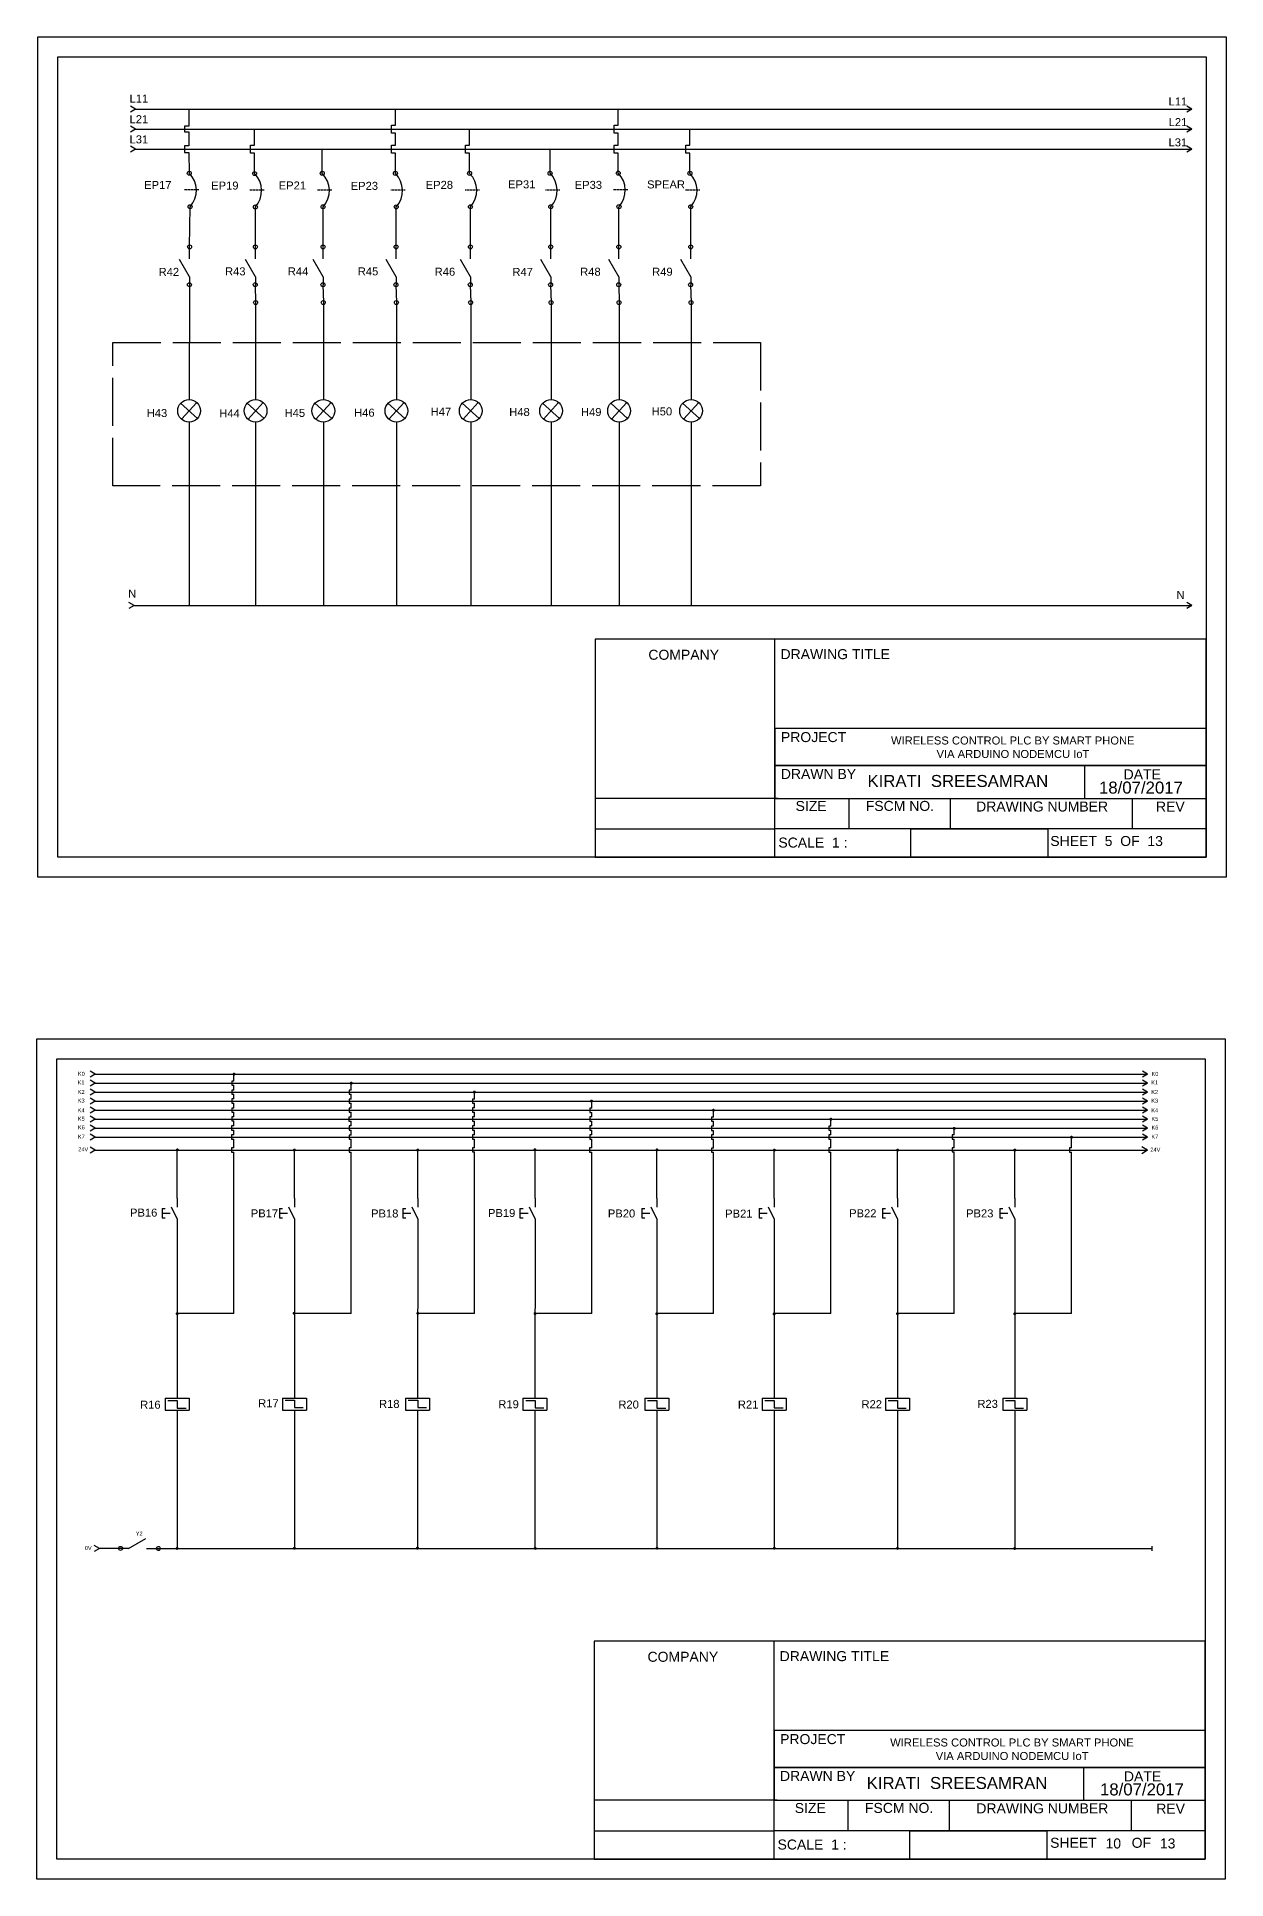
# Model space of a CAD drawing. Header units: millimetres. Extents: x -6 to 1596, y 16 to 720.
# Drawn here: x 1298.5 to 1595.7, y 259.9 to 720.3 of the extents above; entities that cross this region are included whole.
import ezdxf

# ---------------------------------------------------------------- set-up
doc = ezdxf.new("R2010")
doc.units = ezdxf.units.MM
for name, pattern in [('ACAD_ISO02W100', [15, 12, -3]), ('AUSGEZOGEN', [0]), ('DASHED2', [0.375, 0.25, -0.125]), ('GESTRICHELT', [3, 2, -1]), ('PHANTOM', [2.5, 1.25, -0.25, 0.25, -0.25, 0.25, -0.25])]:
    doc.linetypes.add(name, pattern=pattern)
for name, color, linetype in [('1', 7, 'AUSGEZOGEN'), ('Dash', 7, 'ACAD_ISO02W100'), ('LINES', 7, 'PHANTOM'), ('TCONNECTIONS', 7, 'AUSGEZOGEN')]:
    doc.layers.add(name, color=color, linetype=linetype)
doc.styles.get("Standard").update_dxf_attribs({"font": 'arial.ttf'})

# ---------------------------------------------------------------- blocks, each defined once
blk = doc.blocks.new('E_K001')
at = {"layer": '1', "color": 7}
for p, q in [((0, 0), (0, -2.25)), ((-3, -2.25), (3, -2.25)), ((-3, -2.25), (-3, -5.25)), ((3, -2.25), (3, -5.25)), ((-3, -5.25), (3, -5.25)), ((0, -5.25), (0, -7.5))]:
    blk.add_line(p, q, dxfattribs=at)
blk = doc.blocks.new('E_S011')
at = {"layer": '1', "color": 7}
for p, q in [((0, 0), (0, -2.25)), ((-3.75, -2.62), (-3.75, -4.88)), ((-3.75, -2.62), (-3, -2.62)), ((-1.5, -2.17), (0, -5.25)), ((-3.75, -4.88), (-3, -4.88)), ((0, -5.25), (0, -7.5))]:
    blk.add_line(p, q, dxfattribs=at)
at = {"layer": '1', "color": 7, "linetype": 'GESTRICHELT'}
blk.add_line((-3.75, -3.75), (-0.75, -3.75), dxfattribs=at)

msp = doc.modelspace()

# ---------------------------------------------------------------- linework, layer by layer
at = {"linetype": 'Continuous'}
for p, q in [((1323.2, 702.3), (1321.9, 703.05)), ((1323.2, 702.3), (1321.9, 701.55)), ((1587.19, 702.28), (1585.89, 703.03)), ((1587.19, 702.28), (1585.89, 701.53)), ((1323.2, 697.3), (1321.9, 698.05)), ((1323.2, 697.3), (1321.9, 696.55)), ((1587.19, 697.28), (1585.89, 698.03)), ((1587.19, 697.28), (1585.89, 696.53)), ((1323.2, 692.3), (1321.9, 693.05)), ((1323.2, 692.3), (1321.9, 691.55)), ((1587.18, 692.28), (1585.89, 693.03)), ((1587.18, 692.28), (1585.89, 691.53)), ((1322.85, 578.23), (1321.55, 578.98)), ((1322.85, 578.23), (1321.55, 577.48)), ((1587.2, 578.26), (1585.9, 579.01)), ((1587.2, 578.26), (1585.9, 577.51)), ((1313.14, 461.11), (1311.84, 461.86)), ((1313.14, 461.11), (1311.84, 460.36)), ((1576.12, 461.11), (1574.82, 461.86)), ((1576.12, 461.11), (1574.82, 460.36)), ((1313.14, 458.86), (1311.84, 459.61)), ((1313.14, 458.86), (1311.84, 458.11)), ((1313.14, 456.61), (1311.84, 457.36)), ((1313.14, 456.61), (1311.84, 455.86)), ((1576.12, 458.86), (1574.82, 459.61)), ((1576.12, 458.86), (1574.82, 458.11)), ((1576.12, 456.61), (1574.82, 457.36)), ((1576.12, 456.61), (1574.82, 455.86)), ((1313.14, 454.36), (1311.84, 455.11)), ((1313.14, 454.36), (1311.84, 453.61)), ((1313.14, 452.11), (1311.84, 452.86)), ((1313.14, 452.11), (1311.84, 451.36)), ((1576.12, 454.36), (1574.82, 455.11)), ((1576.12, 454.36), (1574.82, 453.61)), ((1576.12, 452.11), (1574.82, 452.86)), ((1576.12, 452.11), (1574.82, 451.36)), ((1313.14, 449.86), (1311.84, 450.61)), ((1313.14, 449.86), (1311.84, 449.11)), ((1313.14, 447.61), (1311.84, 448.36)), ((1313.14, 447.61), (1311.84, 446.86)), ((1576.12, 449.86), (1574.82, 450.61)), ((1576.12, 449.86), (1574.82, 449.11)), ((1576.12, 447.61), (1574.82, 448.36)), ((1576.12, 447.61), (1574.82, 446.86)), ((1313.14, 445.36), (1311.84, 446.11)), ((1313.14, 445.36), (1311.84, 444.61)), ((1313.14, 442.13), (1311.84, 442.88)), ((1313.14, 442.13), (1311.84, 441.38)), ((1576.12, 442.13), (1574.63, 442.96)), ((1576.12, 442.13), (1574.63, 441.16)), ((1576.12, 445.36), (1574.82, 446.11)), ((1576.12, 445.36), (1574.82, 444.61)), ((1314.18, 342.55), (1312.88, 343.3)), ((1314.18, 342.55), (1312.88, 341.8))]:
    msp.add_line(p, q, dxfattribs=at)
for p, q in [((1438.02, 569.79), (1438.02, 515.34)), ((1590.74, 569.79), (1438.02, 569.79)), ((1482.97, 515.34), (1482.97, 569.79)), ((1590.74, 515.34), (1590.74, 569.79)), ((1590.74, 569.79), (1590.74, 515.34)), ((1590.74, 547.47), (1482.97, 547.47)), ((1482.97, 547.47), (1482.97, 538.22)), ((1590.74, 538.22), (1590.74, 547.47)), ((1590.74, 538.22), (1482.97, 538.22)), ((1482.97, 538.22), (1482.97, 530.03)), ((1482.97, 538.22), (1590.74, 538.22)), ((1560.31, 538.22), (1560.31, 530.03)), ((1590.74, 530.03), (1590.74, 538.22)), ((1482.97, 530.03), (1438.02, 530.03)), ((1438.02, 530.03), (1438.02, 522.44)), ((1483.78, 530.03), (1482.97, 530.03)), ((1482.97, 530.03), (1590.74, 530.03)), ((1482.97, 522.44), (1482.97, 530.03)), ((1483.78, 530.03), (1590.74, 530.03)), ((1501.42, 530.03), (1501.42, 522.44)), ((1526.82, 530.03), (1572.24, 530.03)), ((1526.82, 522.44), (1526.82, 530.03)), ((1572.24, 530.03), (1572.24, 522.44)), ((1590.74, 530.03), (1590.74, 522.44)), ((1438.02, 522.44), (1482.97, 522.44)), ((1483.78, 522.44), (1482.97, 522.44)), ((1590.74, 522.44), (1483.78, 522.44)), ((1516.92, 522.44), (1551.14, 522.44)), ((1516.92, 515.34), (1516.92, 522.44)), ((1572.24, 522.44), (1526.82, 522.44)), ((1551.14, 522.44), (1551.14, 515.34)), ((1438.02, 515.34), (1590.74, 515.34)), ((1590.74, 515.34), (1482.97, 515.34)), ((1551.14, 515.34), (1516.92, 515.34)), ((1313.14, 461.11), (1576.12, 461.11)), ((1347.76, 459.39), (1347.76, 461.11)), ((1313.14, 458.86), (1576.12, 458.86)), ((1313.14, 456.61), (1576.12, 456.61)), ((1347.76, 459.39), (1347.22, 459.39)), ((1347.22, 459.39), (1347.22, 458.35)), ((1347.22, 458.35), (1347.76, 458.35)), ((1347.76, 457.14), (1347.22, 457.14)), ((1347.22, 457.14), (1347.22, 456.1)), ((1347.22, 456.1), (1347.76, 456.1)), ((1347.76, 457.14), (1347.76, 458.35)), ((1347.76, 454.9), (1347.76, 456.1)), ((1377.07, 457.14), (1376.58, 457.14)), ((1376.58, 457.14), (1376.58, 456.1)), ((1376.58, 456.1), (1377.07, 456.1)), ((1377.07, 457.14), (1377.07, 458.86)), ((1377.07, 454.88), (1377.07, 456.1)), ((1407.88, 454.87), (1407.88, 456.61)), ((1313.14, 454.36), (1576.12, 454.36)), ((1313.14, 452.11), (1576.12, 452.11)), ((1347.76, 452.63), (1347.23, 452.63)), ((1347.23, 452.63), (1347.23, 451.59)), ((1347.23, 451.59), (1347.76, 451.59)), ((1347.76, 454.9), (1347.25, 454.9)), ((1347.25, 454.9), (1347.25, 453.85)), ((1347.25, 453.85), (1347.76, 453.85)), ((1347.76, 452.63), (1347.76, 453.85)), ((1347.76, 450.47), (1347.76, 451.59)), ((1377.07, 452.63), (1376.54, 452.63)), ((1376.54, 452.63), (1376.54, 451.59)), ((1376.54, 451.59), (1377.07, 451.59)), ((1377.07, 454.88), (1376.56, 454.88)), ((1376.56, 454.88), (1376.56, 453.84)), ((1376.56, 453.84), (1377.07, 453.84)), ((1377.07, 452.63), (1377.07, 453.84)), ((1377.07, 450.39), (1377.07, 451.59)), ((1407.88, 454.87), (1407.37, 454.87)), ((1407.37, 454.87), (1407.37, 453.83)), ((1407.37, 453.83), (1407.88, 453.83)), ((1407.88, 452.65), (1407.38, 452.65)), ((1407.38, 452.65), (1407.38, 451.61)), ((1407.38, 451.61), (1407.88, 451.61)), ((1407.88, 452.65), (1407.88, 453.83)), ((1407.88, 450.43), (1407.88, 451.61)), ((1437.19, 452.61), (1436.68, 452.61)), ((1436.68, 452.61), (1436.68, 451.56)), ((1436.68, 451.56), (1437.19, 451.56)), ((1437.19, 452.61), (1437.19, 454.36)), ((1437.19, 450.42), (1437.19, 451.56)), ((1467.65, 450.39), (1467.65, 452.11)), ((1313.14, 449.86), (1576.12, 449.86)), ((1313.14, 447.61), (1576.12, 447.61)), ((1347.76, 448.15), (1347.21, 448.15)), ((1347.21, 448.15), (1347.21, 447.1)), ((1347.21, 447.1), (1347.76, 447.1)), ((1347.76, 450.47), (1347.27, 450.47)), ((1347.27, 450.47), (1347.27, 449.42)), ((1347.27, 449.42), (1347.76, 449.42)), ((1347.76, 448.15), (1347.76, 449.42)), ((1347.76, 445.9), (1347.76, 447.1)), ((1377.07, 450.39), (1376.53, 450.39)), ((1376.53, 450.39), (1376.53, 449.35)), ((1376.53, 449.35), (1377.07, 449.35)), ((1377.07, 448.15), (1376.55, 448.15)), ((1376.55, 448.15), (1376.55, 447.11)), ((1376.55, 447.11), (1377.07, 447.11)), ((1377.07, 448.15), (1377.07, 449.35)), ((1377.07, 445.89), (1377.07, 447.11)), ((1407.88, 450.43), (1407.37, 450.43)), ((1407.37, 450.43), (1407.37, 449.39)), ((1407.37, 449.39), (1407.88, 449.39)), ((1407.88, 448.15), (1407.37, 448.15)), ((1407.37, 448.15), (1407.37, 447.11)), ((1407.37, 447.11), (1407.88, 447.11)), ((1407.88, 448.15), (1407.88, 449.39)), ((1407.88, 445.91), (1407.88, 447.11)), ((1437.19, 450.42), (1436.68, 450.42)), ((1436.68, 450.42), (1436.68, 449.38)), ((1436.68, 449.38), (1437.19, 449.38)), ((1437.19, 448.16), (1436.7, 448.16)), ((1436.7, 448.16), (1436.7, 447.12)), ((1436.7, 447.12), (1437.19, 447.12)), ((1437.19, 448.16), (1437.19, 449.38)), ((1437.19, 445.91), (1437.19, 447.12)), ((1467.65, 448.11), (1467.13, 448.11)), ((1467.13, 448.11), (1467.13, 447.06)), ((1467.13, 447.06), (1467.65, 447.06)), ((1467.65, 450.39), (1467.14, 450.39)), ((1467.14, 450.39), (1467.14, 449.34)), ((1467.14, 449.34), (1467.65, 449.34)), ((1467.65, 448.11), (1467.65, 449.34)), ((1467.65, 445.9), (1467.65, 447.06)), ((1496.97, 448.14), (1496.46, 448.14)), ((1496.46, 448.14), (1496.46, 447.1)), ((1496.46, 447.1), (1496.97, 447.1)), ((1496.97, 448.14), (1496.97, 449.86)), ((1496.97, 445.94), (1496.97, 447.1)), ((1527.78, 445.9), (1527.78, 447.61)), ((1313.14, 445.36), (1576.12, 445.36)), ((1333.59, 430.11), (1333.59, 442.13)), ((1347.76, 445.9), (1347.19, 445.9)), ((1347.19, 445.9), (1347.19, 444.86)), ((1347.19, 444.86), (1347.76, 444.86)), ((1347.76, 442.65), (1347.21, 442.65)), ((1347.21, 442.65), (1347.21, 441.61)), ((1347.76, 442.65), (1347.76, 444.86)), ((1362.9, 430.11), (1362.9, 442.13)), ((1377.07, 445.89), (1376.54, 445.89)), ((1376.54, 445.89), (1376.54, 444.85)), ((1376.54, 444.85), (1377.07, 444.85)), ((1377.07, 442.66), (1376.56, 442.66)), ((1376.56, 442.66), (1376.56, 441.62)), ((1377.07, 442.66), (1377.07, 444.85)), ((1393.71, 430.11), (1393.71, 442.13)), ((1407.88, 442.7), (1407.37, 442.7)), ((1407.37, 442.7), (1407.37, 441.65)), ((1407.88, 445.91), (1407.38, 445.91)), ((1407.38, 445.91), (1407.38, 444.87)), ((1407.38, 444.87), (1407.88, 444.87)), ((1407.88, 442.7), (1407.88, 444.87)), ((1423.02, 430.11), (1423.02, 442.13)), ((1437.19, 442.67), (1436.67, 442.67)), ((1436.67, 442.67), (1436.67, 441.63)), ((1437.19, 445.91), (1436.68, 445.91)), ((1436.68, 445.91), (1436.68, 444.87)), ((1436.68, 444.87), (1437.19, 444.87)), ((1437.19, 442.67), (1437.19, 444.87)), ((1453.48, 430.11), (1453.48, 442.13)), ((1467.65, 442.63), (1467.14, 442.63)), ((1467.14, 442.63), (1467.14, 441.59)), ((1467.65, 445.9), (1467.15, 445.9)), ((1467.15, 445.9), (1467.15, 444.86)), ((1467.15, 444.86), (1467.65, 444.86)), ((1467.65, 442.63), (1467.65, 444.86)), ((1482.8, 430.11), (1482.8, 442.13)), ((1496.97, 445.94), (1496.44, 445.94)), ((1496.44, 445.94), (1496.44, 444.89)), ((1496.44, 444.89), (1496.97, 444.89)), ((1496.97, 442.68), (1496.46, 442.68)), ((1496.46, 442.68), (1496.46, 441.64)), ((1496.97, 442.68), (1496.97, 444.89)), ((1513.61, 430.11), (1513.61, 442.13)), ((1527.78, 442.71), (1527.24, 442.71)), ((1527.24, 442.71), (1527.24, 441.67)), ((1527.78, 445.9), (1527.26, 445.9)), ((1527.26, 445.9), (1527.26, 444.85)), ((1527.26, 444.85), (1527.78, 444.85)), ((1527.78, 442.71), (1527.78, 444.85)), ((1542.92, 430.11), (1542.92, 442.13)), ((1557.09, 442.66), (1556.56, 442.66)), ((1556.56, 442.66), (1556.56, 441.62)), ((1557.09, 442.66), (1557.09, 445.36)), ((1347.21, 441.61), (1347.76, 441.61)), ((1347.76, 401.25), (1347.76, 441.61)), ((1376.56, 441.62), (1377.07, 441.62)), ((1377.07, 401.25), (1377.07, 441.62)), ((1407.37, 441.65), (1407.88, 441.65)), ((1407.88, 401.25), (1407.88, 441.65)), ((1436.67, 441.63), (1437.19, 441.63)), ((1437.19, 401.25), (1437.19, 441.63)), ((1467.14, 441.59), (1467.65, 441.59)), ((1467.65, 401.25), (1467.65, 441.59)), ((1496.46, 441.64), (1496.97, 441.64)), ((1496.97, 401.25), (1496.97, 441.64)), ((1527.24, 441.67), (1527.78, 441.67)), ((1527.78, 401.25), (1527.78, 441.67)), ((1556.56, 441.62), (1557.09, 441.62)), ((1557.09, 401.25), (1557.09, 441.62)), ((1333.59, 422.61), (1333.57, 382.37)), ((1362.9, 422.61), (1362.88, 382.37)), ((1393.71, 422.61), (1393.69, 382.37)), ((1423.02, 422.61), (1423, 382.37)), ((1453.48, 422.61), (1453.47, 382.37)), ((1482.8, 422.61), (1482.78, 382.37)), ((1513.61, 422.61), (1513.59, 382.37)), ((1542.92, 422.61), (1542.9, 382.37)), ((1347.76, 401.25), (1333.58, 401.25)), ((1377.07, 401.25), (1362.89, 401.25)), ((1407.88, 401.25), (1393.7, 401.25)), ((1437.19, 401.25), (1423.01, 401.25)), ((1467.65, 401.25), (1453.47, 401.25)), ((1496.97, 401.25), (1482.79, 401.25)), ((1527.78, 401.25), (1513.6, 401.25)), ((1557.09, 401.25), (1542.91, 401.25)), ((1331.25, 379.51), (1333.59, 379.51)), ((1333.59, 379.51), (1333.59, 377.66)), ((1333.59, 377.66), (1335.81, 377.66)), ((1360.56, 379.63), (1362.9, 379.63)), ((1362.9, 379.63), (1362.9, 377.77)), ((1362.9, 377.77), (1365.12, 377.77)), ((1391.36, 379.61), (1393.7, 379.61)), ((1393.7, 379.61), (1393.7, 377.76)), ((1393.7, 377.76), (1395.92, 377.76)), ((1420.7, 379.53), (1423.04, 379.53)), ((1423.04, 379.53), (1423.04, 377.68)), ((1423.04, 377.68), (1425.26, 377.68)), ((1451.15, 379.52), (1453.49, 379.52)), ((1453.49, 379.52), (1453.49, 377.66)), ((1453.49, 377.66), (1455.71, 377.66)), ((1480.45, 379.56), (1482.79, 379.56)), ((1482.79, 379.56), (1482.79, 377.7)), ((1482.79, 377.7), (1485.01, 377.7)), ((1511.24, 379.52), (1513.57, 379.52)), ((1513.57, 379.52), (1513.57, 377.66)), ((1513.57, 377.66), (1515.79, 377.66)), ((1540.56, 379.51), (1542.9, 379.51)), ((1542.9, 379.51), (1542.9, 377.65)), ((1542.9, 377.65), (1545.12, 377.65)), ((1333.57, 374.87), (1333.57, 342.56)), ((1362.88, 374.87), (1362.88, 342.56)), ((1393.69, 374.87), (1393.69, 342.56)), ((1423, 374.87), (1423, 342.56)), ((1453.47, 374.87), (1453.47, 342.56)), ((1482.78, 374.87), (1482.78, 342.56)), ((1513.59, 374.87), (1513.59, 342.56)), ((1542.9, 374.87), (1542.9, 342.56)), ((1319.44, 342.6), (1314.19, 342.56)), ((1577.13, 343.17), (1577.13, 342.01)), ((1437.81, 319.38), (1437.81, 264.93)), ((1590.53, 319.38), (1437.81, 319.38)), ((1482.76, 264.93), (1482.76, 319.38)), ((1590.53, 264.93), (1590.53, 319.38)), ((1590.53, 319.38), (1590.53, 264.93)), ((1590.53, 297.06), (1482.76, 297.06)), ((1482.76, 297.06), (1482.76, 287.82)), ((1590.53, 287.82), (1590.53, 297.06)), ((1590.53, 287.82), (1482.76, 287.82)), ((1482.76, 287.82), (1482.76, 279.63)), ((1482.76, 287.82), (1590.53, 287.82)), ((1560.1, 287.82), (1560.1, 279.63)), ((1590.53, 279.63), (1590.53, 287.82)), ((1482.76, 279.63), (1437.81, 279.63)), ((1437.81, 279.63), (1437.81, 272.03)), ((1483.57, 279.63), (1482.76, 279.63)), ((1482.76, 279.63), (1590.53, 279.63)), ((1482.76, 272.03), (1482.76, 279.63)), ((1483.57, 279.63), (1590.53, 279.63)), ((1501.21, 279.63), (1501.21, 272.03)), ((1526.61, 279.63), (1572.03, 279.63)), ((1526.61, 272.03), (1526.61, 279.63)), ((1572.03, 279.63), (1572.03, 272.03)), ((1590.53, 279.63), (1590.53, 272.03)), ((1437.81, 272.03), (1482.76, 272.03)), ((1483.57, 272.03), (1482.76, 272.03)), ((1590.53, 272.03), (1483.57, 272.03)), ((1516.71, 272.03), (1550.94, 272.03)), ((1516.71, 264.93), (1516.71, 272.03)), ((1572.03, 272.03), (1526.61, 272.03)), ((1550.94, 272.03), (1550.94, 264.93)), ((1437.81, 264.93), (1590.53, 264.93)), ((1590.53, 264.93), (1482.76, 264.93)), ((1550.94, 264.93), (1516.71, 264.93))]:
    msp.add_line(p, q)
at = {"layer": 'Dash', "linetype": 'Continuous'}
for p, q in [((1298.74, 510.34), (1298.74, 720.34)), ((1298.74, 720.34), (1595.74, 720.34)), ((1595.74, 720.34), (1595.74, 510.34)), ((1303.74, 515.34), (1303.74, 715.34)), ((1303.74, 715.34), (1590.74, 715.34)), ((1590.74, 715.34), (1590.74, 515.34)), ((1323.2, 702.3), (1587.19, 702.28)), ((1336.51, 702.3), (1336.51, 698.01)), ((1388.13, 698.3), (1388.13, 702.3)), ((1443.81, 698.3), (1443.81, 702.3)), ((1323.2, 697.3), (1387.39, 697.3)), ((1336.51, 698.01), (1335.47, 698.01)), ((1335.47, 698.01), (1335.47, 696.62)), ((1335.47, 696.62), (1336.51, 696.62)), ((1336.51, 696.62), (1336.51, 693.07)), ((1352.93, 693.3), (1352.93, 697.3)), ((1387.13, 696.3), (1387.13, 698.3)), ((1387.13, 698.3), (1388.13, 698.3)), ((1388.13, 696.3), (1387.13, 696.3)), ((1387.39, 697.3), (1575.89, 697.3)), ((1388.13, 693.3), (1388.13, 696.3)), ((1406.69, 693.3), (1406.69, 697.3)), ((1442.81, 696.3), (1442.81, 698.3)), ((1442.81, 698.3), (1443.81, 698.3)), ((1443.81, 696.3), (1442.81, 696.3)), ((1443.81, 693.3), (1443.81, 696.3)), ((1461.75, 693.3), (1461.75, 697.3)), ((1575.89, 697.29), (1587.19, 697.28)), ((1323.2, 692.28), (1587.18, 692.28)), ((1336.51, 693.07), (1335.47, 693.07)), ((1335.47, 693.07), (1335.47, 691.41)), ((1335.47, 691.41), (1336.51, 691.41)), ((1336.51, 691.41), (1336.63, 686.25)), ((1351.93, 691.3), (1351.93, 693.3)), ((1351.93, 693.3), (1352.93, 693.3)), ((1352.93, 691.3), (1351.93, 691.3)), ((1352.93, 686.18), (1352.93, 691.3)), ((1369.86, 686.2), (1369.86, 692.28)), ((1387.13, 691.3), (1387.13, 693.3)), ((1387.13, 693.3), (1388.13, 693.3)), ((1388.13, 691.3), (1387.13, 691.3)), ((1388.13, 686.21), (1388.13, 691.3)), ((1405.69, 691.3), (1405.69, 693.3)), ((1405.69, 693.3), (1406.69, 693.3)), ((1406.69, 691.3), (1405.69, 691.3)), ((1406.69, 686.22), (1406.69, 691.3)), ((1426.77, 686.21), (1426.77, 692.28)), ((1442.81, 691.3), (1442.81, 693.3)), ((1442.81, 693.3), (1443.81, 693.3)), ((1443.81, 691.3), (1442.81, 691.3)), ((1443.81, 686.27), (1443.81, 691.3)), ((1460.75, 691.3), (1460.75, 693.3)), ((1460.75, 693.3), (1461.75, 693.3)), ((1461.75, 691.3), (1460.75, 691.3)), ((1461.75, 686.22), (1461.75, 691.3)), ((1336.71, 667.85), (1336.83, 677.89)), ((1353.14, 667.85), (1353.14, 677.85)), ((1370.06, 667.85), (1370.06, 677.85)), ((1388.32, 667.85), (1388.32, 677.85)), ((1406.88, 667.85), (1406.88, 677.85)), ((1426.96, 667.85), (1426.96, 677.85)), ((1443.97, 667.85), (1443.97, 677.85)), ((1461.95, 667.85), (1461.95, 677.85)), ((1336.71, 664.85), (1336.71, 667.85)), ((1353.14, 664.85), (1353.14, 667.85)), ((1370.06, 664.85), (1370.06, 667.85)), ((1388.32, 664.85), (1388.32, 667.85)), ((1406.88, 664.85), (1406.88, 667.85)), ((1426.96, 664.85), (1426.96, 667.85)), ((1443.97, 664.85), (1443.97, 667.85)), ((1461.95, 664.85), (1461.95, 667.85)), ((1336.71, 660.35), (1334.22, 664.68)), ((1353.14, 660.35), (1350.65, 664.68)), ((1370.06, 660.35), (1367.57, 664.68)), ((1388.32, 660.35), (1385.83, 664.68)), ((1406.88, 660.35), (1404.39, 664.68)), ((1426.96, 660.35), (1424.47, 664.68)), ((1443.97, 660.35), (1441.48, 664.68)), ((1461.95, 660.35), (1459.46, 664.68)), ((1336.71, 660.35), (1336.71, 658.35)), ((1353.14, 660.35), (1353.14, 658.35)), ((1370.06, 660.35), (1370.06, 658.35)), ((1388.32, 660.35), (1388.32, 658.35)), ((1406.88, 660.35), (1406.88, 658.35)), ((1426.96, 660.35), (1426.96, 658.35)), ((1443.97, 660.35), (1443.97, 658.35)), ((1461.95, 660.35), (1461.95, 658.35)), ((1336.71, 658.35), (1336.57, 629.72)), ((1353.1, 658.38), (1353.2, 653.94)), ((1353.2, 653.94), (1353.2, 629.72)), ((1370.02, 658.38), (1370.13, 653.94)), ((1370.13, 653.94), (1370.13, 629.72)), ((1388.28, 658.38), (1388.39, 653.94)), ((1388.39, 653.94), (1388.39, 629.72)), ((1406.84, 658.38), (1406.95, 653.94)), ((1406.95, 653.94), (1406.95, 629.72)), ((1426.92, 658.38), (1427.03, 653.94)), ((1427.03, 653.94), (1427.03, 629.72)), ((1443.93, 658.38), (1444.03, 653.94)), ((1444.03, 653.94), (1444.03, 629.72)), ((1461.91, 658.38), (1462.02, 653.94)), ((1462.02, 653.94), (1462.02, 629.72)), ((1338.68, 624.97), (1334.47, 628.78)), ((1338.48, 628.98), (1334.67, 624.77)), ((1355.31, 624.97), (1351.1, 628.78)), ((1355.11, 628.98), (1351.3, 624.77)), ((1372.24, 624.97), (1368.02, 628.78)), ((1372.04, 628.98), (1368.22, 624.77)), ((1390.49, 624.97), (1386.28, 628.78)), ((1390.29, 628.98), (1386.48, 624.77)), ((1409.05, 624.97), (1404.84, 628.78)), ((1408.85, 628.98), (1405.04, 624.77)), ((1429.14, 624.97), (1424.92, 628.78)), ((1428.93, 628.98), (1425.12, 624.77)), ((1446.14, 624.97), (1441.93, 628.78)), ((1445.94, 628.98), (1442.13, 624.77)), ((1464.13, 624.97), (1459.91, 628.78)), ((1463.93, 628.98), (1460.11, 624.77)), ((1336.57, 624.04), (1336.57, 578.23)), ((1353.2, 624.04), (1353.2, 578.23)), ((1370.13, 624.04), (1370.13, 578.23)), ((1388.39, 624.04), (1388.39, 578.23)), ((1406.95, 624.04), (1406.95, 578.23)), ((1427.03, 624.04), (1427.03, 578.23)), ((1444.03, 624.04), (1444.03, 578.23)), ((1462.02, 624.04), (1462.02, 578.23)), ((1322.85, 578.23), (1587.2, 578.26)), ((1590.74, 515.34), (1303.74, 515.34)), ((1595.74, 510.34), (1298.74, 510.34)), ((1298.53, 259.93), (1298.53, 469.93)), ((1298.53, 469.93), (1595.53, 469.93)), ((1595.53, 469.93), (1595.53, 259.93)), ((1303.53, 264.93), (1303.53, 464.93)), ((1303.53, 464.93), (1590.53, 464.93)), ((1590.53, 464.93), (1590.53, 264.93)), ((1313.14, 442.13), (1576.12, 442.13)), ((1321.41, 342.56), (1319.41, 342.56)), ((1321.41, 342.56), (1325.74, 345.05)), ((1325.91, 342.56), (1328.91, 342.56)), ((1328.91, 342.56), (1577.13, 342.56)), ((1590.53, 264.93), (1303.53, 264.93)), ((1595.53, 259.93), (1298.53, 259.93))]:
    msp.add_line(p, q, dxfattribs=at)
at = {"layer": 'Dash', "linetype": 'DASHED2'}
for p, q in [((1339.05, 682.07), (1335.47, 682.07)), ((1355.36, 682), (1351.77, 682)), ((1372.28, 682.04), (1368.7, 682.04)), ((1390.56, 682.03), (1386.97, 682.03)), ((1409.11, 682.04), (1405.53, 682.04)), ((1429.2, 682.05), (1425.62, 682.05)), ((1446.23, 682.09), (1442.65, 682.09)), ((1464.17, 682.05), (1460.59, 682.05))]:
    msp.add_line(p, q, dxfattribs=at)
at = {"layer": 'Dash', "linetype": 'Continuous'}
for centre, radius in [((1336.63, 686.25), 0.5), ((1352.93, 686.18), 0.5), ((1369.86, 686.22), 0.5), ((1388.13, 686.21), 0.5), ((1406.69, 686.22), 0.5), ((1426.77, 686.23), 0.5), ((1443.81, 686.27), 0.5), ((1461.75, 686.22), 0.5), ((1336.83, 677.89), 0.5), ((1353.13, 677.82), 0.5), ((1370.06, 677.86), 0.5), ((1388.33, 677.85), 0.5), ((1406.89, 677.86), 0.5), ((1426.97, 677.87), 0.5), ((1444.01, 677.91), 0.5), ((1461.95, 677.87), 0.5), ((1336.71, 667.85), 0.5), ((1353.14, 667.85), 0.5), ((1370.06, 667.85), 0.5), ((1388.32, 667.85), 0.5), ((1406.88, 667.85), 0.5), ((1426.96, 667.85), 0.5), ((1443.97, 667.85), 0.5), ((1461.95, 667.85), 0.5), ((1336.67, 658.38), 0.5), ((1353.1, 658.38), 0.5), ((1370.02, 658.38), 0.5), ((1388.28, 658.38), 0.5), ((1406.84, 658.38), 0.5), ((1426.92, 658.38), 0.5), ((1443.93, 658.38), 0.5), ((1461.91, 658.38), 0.5), ((1353.2, 653.94), 0.5), ((1370.12, 653.94), 0.5), ((1388.38, 653.94), 0.5), ((1406.94, 653.94), 0.5), ((1427.02, 653.94), 0.5), ((1444.03, 653.94), 0.5), ((1462.01, 653.94), 0.5), ((1336.57, 626.88), 2.84), ((1353.2, 626.88), 2.84), ((1370.13, 626.88), 2.84), ((1388.39, 626.88), 2.84), ((1406.95, 626.88), 2.84), ((1427.03, 626.88), 2.84), ((1444.03, 626.88), 2.84), ((1462.02, 626.88), 2.84), ((1319.44, 342.6), 0.5), ((1328.91, 342.56), 0.5)]:
    msp.add_circle(centre, radius, dxfattribs=at)
for centre in [(1332.32, 681.97), (1348.62, 681.89), (1365.55, 681.93), (1383.82, 681.93), (1402.38, 681.93), (1422.47, 681.95), (1439.5, 681.98), (1457.44, 681.94)]:
    msp.add_arc(centre, 6.08, 317.9011, 404.8464, dxfattribs=at)
at = {"layer": 'LINES', "linetype": 'ACAD_ISO02W100'}
for p, q in [((1317.51, 643.96), (1479.34, 643.96)), ((1317.51, 608.16), (1317.51, 643.96)), ((1479.34, 643.96), (1479.34, 608.16)), ((1479.34, 608.16), (1317.51, 608.16))]:
    msp.add_line(p, q, dxfattribs=at)
at = {"layer": 'TCONNECTIONS', "color": 7, "const_width": 0.375}
for points in [[(1347.62, 461.11, 1), (1348, 461.11, 1)], [(1376.9, 458.85, 1), (1377.27, 458.85, 1)], [(1407.7, 456.63, 1), (1408.07, 456.63, 1)], [(1436.95, 454.38, 1), (1437.32, 454.38, 1)], [(1467.43, 452.08, 1), (1467.8, 452.08, 1)], [(1496.77, 449.84, 1), (1497.14, 449.84, 1)], [(1527.59, 447.55, 1), (1527.97, 447.55, 1)], [(1333.47, 442.18, 1), (1333.84, 442.18, 1)], [(1362.72, 442.13, 1), (1363.09, 442.13, 1)], [(1393.52, 442.13, 1), (1393.9, 442.13, 1)], [(1422.82, 442.21, 1), (1423.19, 442.21, 1)], [(1453.31, 442.17, 1), (1453.69, 442.17, 1)], [(1482.64, 442.12, 1), (1483.02, 442.12, 1)], [(1513.45, 442.12, 1), (1513.82, 442.12, 1)], [(1542.74, 442.13, 1), (1543.12, 442.13, 1)], [(1556.9, 445.33, 1), (1557.28, 445.33, 1)], [(1333.42, 401.24, 1), (1333.79, 401.24, 1)], [(1362.64, 401.34, 1), (1363.01, 401.34, 1)], [(1393.55, 401.34, 1), (1393.92, 401.34, 1)], [(1422.85, 401.27, 1), (1423.23, 401.27, 1)], [(1453.28, 401.23, 1), (1453.65, 401.23, 1)], [(1482.6, 401.19, 1), (1482.98, 401.19, 1)], [(1513.41, 401.25, 1), (1513.79, 401.25, 1)], [(1542.72, 401.22, 1), (1543.09, 401.22, 1)], [(1333.39, 342.59, 1), (1333.76, 342.59, 1)], [(1362.72, 342.63, 1), (1363.09, 342.63, 1)], [(1393.46, 342.65, 1), (1393.84, 342.65, 1)], [(1422.88, 342.6, 1), (1423.26, 342.6, 1)], [(1453.33, 342.63, 1), (1453.7, 342.63, 1)], [(1482.65, 342.63, 1), (1483.02, 342.63, 1)], [(1513.43, 342.6, 1), (1513.8, 342.6, 1)], [(1542.71, 342.57, 1), (1543.08, 342.57, 1)]]:
    msp.add_lwpolyline(points, format="xyb", close=True, dxfattribs=at)

# ---------------------------------------------------------------- block references
for name, p in [('E_S011', (1333.59, 430.11)), ('E_S011', (1362.9, 430.11)), ('E_S011', (1393.71, 430.11)), ('E_S011', (1423.02, 430.11)), ('E_S011', (1453.48, 430.11)), ('E_S011', (1482.8, 430.11)), ('E_S011', (1513.61, 430.11)), ('E_S011', (1542.92, 430.11)), ('E_K001', (1333.57, 382.37)), ('E_K001', (1362.88, 382.37)), ('E_K001', (1393.69, 382.37)), ('E_K001', (1423, 382.37)), ('E_K001', (1453.47, 382.37)), ('E_K001', (1482.78, 382.37)), ('E_K001', (1513.59, 382.37)), ('E_K001', (1542.9, 382.37))]:
    msp.add_blockref(name, p)

# ---------------------------------------------------------------- texts
for s, height, p in [('COMPANY', 2.5, (1451.35, 564.66)), ('DRAWING TITLE', 2.5, (1484.37, 564.82)), ('PROJECT', 2.5, (1484.48, 544.09)), ('WIRELESS CONTROL PLC BY SMART PHONE', 2, (1511.99, 543.49)), ('VIA ARDUINO NODEMCU I', 2, (1523.37, 540.12)), ('oT', 2, (1558.3, 540.12)), ('DRAWN BY', 2.5, (1484.45, 534.87)), ('KIRATI  SREESAMRAN', 3, (1506.1, 532.87)), ('18/07/2017', 3, (1563.96, 531.22)), ('DATE', 2.5, (1570.12, 534.77)), ('SIZE', 2.5, (1488.14, 526.87)), ('FSCM NO.', 2.5, (1505.68, 526.89)), ('DRAWING NUMBER', 2.5, (1533.25, 526.74)), ('REV', 2.5, (1578.2, 526.71)), ('SCALE  1 :', 2.5, (1483.84, 517.73)), ('SHEET  5  OF  13', 2.5, (1551.8, 518.12)), ('COMPANY', 2.5, (1451.14, 314.25)), ('DRAWING TITLE', 2.5, (1484.16, 314.41)), ('PROJECT', 2.5, (1484.27, 293.68)), ('WIRELESS CONTROL PLC BY SMART PHONE', 2, (1511.78, 293.08)), ('VIA ARDUINO NODEMCU I', 2, (1523.16, 289.71)), ('oT', 2, (1558.09, 289.71)), ('DRAWN BY', 2.5, (1484.24, 284.47)), ('KIRATI  SREESAMRAN', 3, (1505.89, 282.46)), ('SIZE', 2.5, (1487.93, 276.46)), ('FSCM NO.', 2.5, (1505.47, 276.48)), ('SCALE  1 :', 2.5, (1483.63, 267.33)), ('10          13', 2.5, (1565.59, 267.6))]:
    msp.add_text(s, height=height).set_placement(p)
at = {"attachment_point": 1}
for s, width, insert, char_height in [('DATE', 41.7734, (1570.19, 286.86), 2.5), ('18/07/2017', 61.423, (1564.21, 283.86), 3), ('DRAWING NUMBER', 41.7734, (1533.31, 278.87), 2.5), ('REV', 41.7734, (1578.27, 278.8), 2.5), ('SHEET         OF  ', 41.7734, (1551.75, 270.26), 2.5)]:
    msp.add_mtext_dynamic_manual_height_columns(s, width=width, gutter_width=12.5, heights=[0], dxfattribs=dict(at, insert=insert, char_height=char_height))
at = {"layer": 'Dash'}
for s, height, p in [('L11', 2, (1321.7, 703.92)), ('L11', 2, (1581.35, 703.18)), ('L21', 2, (1321.7, 698.76)), ('L21', 2, (1581.36, 698.03)), ('L31', 2, (1321.7, 693.71)), ('L31', 2, (1581.35, 692.97)), ('EP17', 2, (1325.34, 682.31)), ('EP19', 2, (1342.09, 682.17)), ('EP21', 2, (1358.97, 682.2)), ('EP23', 2, (1376.96, 682.1)), ('EP28', 2, (1395.7, 682.34)), ('EP31', 2, (1416.29, 682.47)), ('EP33', 2, (1432.94, 682.34)), ('SPEAR', 2, (1451.03, 682.45)), ('R42', 2, (1328.96, 660.6)), ('R43', 2, (1345.56, 660.73)), ('R44', 2, (1361.25, 660.73)), ('R45', 2, (1378.74, 660.73)), ('R46', 2, (1397.94, 660.64)), ('R47', 2, (1417.37, 660.58)), ('R48', 2, (1434.3, 660.64)), ('R49', 2, (1452.29, 660.64)), ('H43', 2, (1325.99, 625.32)), ('H44', 2, (1344.12, 625.26)), ('H45', 2, (1360.44, 625.36)), ('H46', 2, (1377.82, 625.42)), ('H47', 2, (1396.94, 625.66)), ('H48', 2, (1416.58, 625.58)), ('H49', 2, (1434.5, 625.58)), ('H50', 2, (1452.17, 625.73)), ('N', 2, (1321.34, 580.2)), ('N', 2, (1583.35, 579.83)), ('K0', 1, (1308.8, 460.69)), ('K0', 1, (1577.09, 460.67)), ('K1', 1, (1308.73, 458.53)), ('K2', 1, (1308.76, 456.17)), ('K1', 1, (1577.02, 458.52)), ('K2', 1, (1577.04, 456.16)), ('K3', 1, (1308.76, 454)), ('K4', 1, (1308.76, 451.6)), ('K3', 1, (1577.04, 453.98)), ('K4', 1, (1577.04, 451.58)), ('K5', 1, (1308.78, 449.44)), ('K6', 1, (1308.8, 447.29)), ('K5', 1, (1577.07, 449.43)), ('K6', 1, (1577.09, 447.27)), ('K7', 1, (1308.78, 444.98)), ('24V', 1, (1308.88, 441.81)), ('24V', 1, (1576.8, 441.74)), ('K7', 1, (1577.07, 444.97)), ('PB16', 2, (1321.81, 425.5)), ('PB17', 2, (1351.99, 425.33)), ('PB18', 2, (1382.05, 425.29)), ('PB19', 2, (1411.27, 425.41)), ('PB20', 2, (1441.23, 425.29)), ('PB21', 2, (1470.54, 425.25)), ('PB22', 2, (1501.52, 425.34)), ('PB23', 2, (1530.74, 425.31)), ('R16', 2, (1324.33, 377.5)), ('R17', 2, (1353.84, 377.86)), ('R18', 2, (1384.04, 377.7)), ('R19', 2, (1413.85, 377.62)), ('R20', 2, (1443.85, 377.54)), ('R21', 2, (1473.72, 377.54)), ('R22', 2, (1504.61, 377.62)), ('R23', 2, (1533.57, 377.71)), ('Y2', 1, (1323.25, 345.77)), ('0V', 1, (1310.52, 342.18))]:
    msp.add_text(s, height=height, dxfattribs=at).set_placement(p)

doc.saveas('drawing.dxf')
